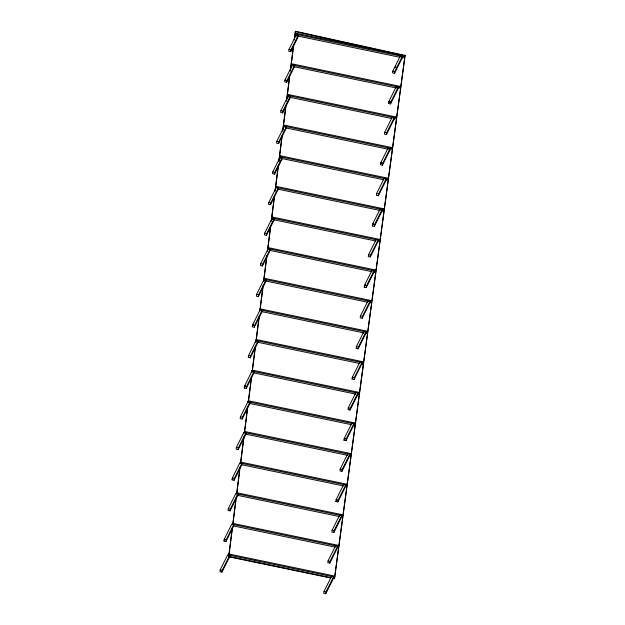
<?xml version="1.0" encoding="UTF-8"?>
<svg xmlns="http://www.w3.org/2000/svg" width="625" height="625" viewBox="0 0 625 625"><rect width="100%" height="100%" fill="white"/><g stroke="black" fill="none" stroke-linecap="round" stroke-linejoin="round"><path stroke-width="0.94" d="M243.883 433.734L244.531 431.445L350.875 453.594L350.219 455.883L350.875 453.594M251.664 372.445L252.312 370.148L358.969 392.367L358.312 394.656L358.969 392.367M363.016 361.75L362.359 364.047L363.016 361.75L256.195 339.5L255.547 341.797L256.031 340.828M259.438 311.148L260.086 308.852L367.062 331.141L366.406 333.43L367.062 331.141M228.875 554.844L232.312 527.758M232.797 523.945L236.117 497.773M236.609 493.906L239.922 467.797M240.516 463.133L243.852 436.844M244.43 432.242L247.648 406.867M248.227 402.312L251.453 376.883M252.023 372.391L255.383 345.938M255.82 342.461L259.188 315.953M259.922 310.156L263.047 285.508M263.602 281.141L266.844 255.578M267.406 251.156L270.641 225.656M271.211 221.18L274.438 195.727M275.016 191.195L278.234 165.805M278.82 161.211L282.031 135.875M282.625 131.234L285.828 105.953M286.43 101.25L289.75 75.062M290.227 71.273L293.547 45.133M294.281 39.359L295.445 31.25L405.055 55.422L334.578 578.438L332.492 578.406M228.938 555.453L232.125 530.336M232.984 523.578L235.93 500.352M236.773 493.703L237.148 490.758M237.25 489.906L239.719 470.484M240.695 462.766L243.758 438.609M244.609 431.961L247.617 408.211M248.344 402.508L251.352 378.758M252.32 371.156L255.211 348.359M256.172 340.758L259.07 317.961M260.156 309.414L262.867 288.031M263.727 281.273L266.781 257.141M267.523 251.352L270.641 226.766M271.359 221.062L274.375 197.289M275.219 190.664L278.234 166.922M278.953 161.219L281.977 137.438M282.93 129.867L285.828 107.07M286.75 99.789L289.562 77.586M290.523 70.023L293.414 47.289M294.344 39.938L295.328 32.195M228.812 555.359L228.984 554.031L334.688 576.047L334.031 578.344L334.688 576.047M248.25 402.125L248.422 400.797L354.922 422.977L354.266 425.273L354.922 422.977M220.187 569.875L219.945 571.703L221.961 572.125L229.586 556.836L229.82 555.016L227.805 554.594L220.187 569.875L222.203 570.297L229.82 555.016M248.422 400.797L240.422 416.805L240.18 418.633L242.195 419.055L249.812 403.766L250.055 401.945L248.039 401.523M260.648 263.734L260.414 265.562L262.43 265.984L270.047 250.703L270.289 248.875L268.273 248.453L260.648 263.734L262.672 264.156L270.289 248.875M280.883 110.664L280.641 112.492L282.664 112.914L290.281 97.633L290.523 95.805L288.508 95.383L280.883 110.664L282.898 111.086L290.523 95.805M221.961 572.125L222.203 570.297M226.008 541.508L226.25 539.68L233.867 524.398L231.852 523.977L224.234 539.258L223.992 541.086L226.008 541.508L233.633 526.227L233.867 524.398M242.195 419.055L242.438 417.227L250.055 401.945M262.43 265.984L262.672 264.156M282.664 112.914L282.898 111.086M286.703 82.297L286.945 80.477L294.57 65.188L292.555 64.773L284.93 80.055L284.688 81.883L286.703 82.297L294.328 67.016L294.57 65.188M367.633 302.227L263.422 280.523L263.594 279.195L264.078 278.227L371.109 300.523L370.453 302.812L371.109 300.523M267.469 249.906L268.125 247.617L375.156 269.914L374.5 272.203L375.156 269.914M375.727 241L271.516 219.289L271.688 217.961L272.172 217L379.203 239.297L378.539 241.586L379.203 239.297M275.562 188.68L276.219 186.383L383.25 208.68L382.594 210.977L383.25 208.68M395.383 116.844L394.727 119.133L395.383 116.844L288.359 94.547L287.875 95.508L287.703 96.836L391.914 118.547M387.297 178.07L386.641 180.359L387.297 178.07L280.266 155.773L279.781 156.734L279.609 158.062L383.82 179.773M283.656 127.453L284.312 125.156L391.336 147.453L390.68 149.75L391.336 147.453M291.75 66.227L292.406 63.93L399.43 86.227L398.773 88.523L399.43 86.227M403.477 55.609L402.82 57.906L403.477 55.609L296.453 33.32L295.969 34.281L295.797 35.609L400.008 57.32M264.078 278.227L263.422 280.523M272.172 217L271.516 219.289M280.086 157.102L280.266 155.773M288.18 95.875L288.359 94.547M296.273 34.648L296.453 33.32M328.055 560.891L327.812 562.719L329.828 563.133L337.445 547.852L337.688 546.023L335.672 545.609L328.055 560.891L330.07 561.312L337.688 546.023M332.102 530.273L331.859 532.102L333.875 532.523L341.5 517.242L341.734 515.414L339.719 514.992L332.102 530.273L334.117 530.695L341.734 515.414M348.289 407.82L348.047 409.648L350.062 410.07L357.68 394.781L357.922 392.953L355.906 392.539L348.289 407.82L350.305 408.242L357.922 392.953M352.094 379.031L352.336 377.203L359.953 361.922L361.969 362.344L361.727 364.172L354.109 379.453L352.094 379.031L352.938 377.336M388.516 103.508L388.75 101.68L396.375 86.398L398.391 86.82L398.148 88.648L390.523 103.93L388.516 103.508L389.781 100.961M392.797 71.07L392.555 72.891L394.578 73.312L402.195 58.031L402.438 56.203L400.414 55.781L392.797 71.07L394.812 71.484L402.438 56.203M333.875 532.523L334.117 530.695M354.109 379.453L354.352 377.625L361.969 362.344M370.297 257L370.539 255.172L378.156 239.891L376.141 239.469L368.516 254.75L368.273 256.578L370.297 257L377.914 241.711L378.156 239.891M374.344 226.383L374.578 224.555L382.203 209.273L380.188 208.852L372.57 224.133L372.328 225.961L374.344 226.383L381.961 211.102L382.203 209.273M394.578 73.312L394.812 71.484M339.477 516.82L339.719 514.992M355.664 394.359L355.906 392.539M396.133 88.227L396.375 86.398M342.305 515.781L342.125 517.117L342.781 514.82L236.758 492.734L236.273 493.695L342.305 515.781L342.781 514.82M346.344 485.172L346.172 486.5L346.828 484.211L240.648 462.086L240.164 463.055L346.344 485.172L346.828 484.211M228.281 508.648L228.039 510.477L230.055 510.898L237.68 495.609L237.914 493.781L235.898 493.367L228.281 508.648L230.297 509.07L237.914 493.781M232.086 479.859L232.328 478.031L239.945 462.75L241.961 463.172L241.719 465L234.102 480.281L232.086 479.859L232.93 478.164M244.227 388.016L244.469 386.195L252.086 370.906L254.102 371.328L253.859 373.156L246.242 388.438L244.227 388.016L245.492 385.469M248.516 355.578L248.273 357.406L250.289 357.828L257.906 342.539L258.148 340.719L256.133 340.297L248.516 355.578L250.531 356L258.148 340.719M252.32 326.789L252.562 324.961L260.18 309.68L262.195 310.102L261.953 311.93L254.336 327.211L252.32 326.789L253.586 324.242M256.609 294.352L256.367 296.18L258.383 296.594L266 281.312L266.242 279.484L264.227 279.07L256.609 294.352L258.625 294.773L266.242 279.484M264.703 233.125L264.461 234.945L266.477 235.367L274.094 220.086L274.336 218.258L272.32 217.836L264.703 233.125L266.719 233.539L274.336 218.258M268.742 202.508L268.508 204.336L270.523 204.758L278.141 189.469L278.383 187.648L276.367 187.227L268.742 202.508L270.766 202.93L278.383 187.648M272.789 171.898L272.547 173.719L274.57 174.141L282.188 158.859L282.43 157.031L280.414 156.609L272.789 171.898L274.812 172.312L282.43 157.031M276.836 141.281L276.594 143.109L278.609 143.531L286.234 128.242L286.477 126.422L284.461 126L276.836 141.281L278.852 141.703L286.477 126.422M288.977 49.438L288.734 51.266L290.75 51.688L298.375 36.406L298.617 34.578L296.602 34.156L288.977 49.438L290.992 49.859L298.617 34.578M236.375 447.422L236.133 449.25L238.148 449.664L245.766 434.383L246.008 432.555L243.992 432.141L236.375 447.422L238.391 447.844L246.008 432.555M290.75 51.688L290.992 49.859M230.055 510.898L230.297 509.07M234.102 480.281L234.344 478.453L241.961 463.172M238.148 449.664L238.391 447.844M246.242 388.438L246.484 386.609L254.102 371.328M250.289 357.828L250.531 356M254.336 327.211L254.578 325.383L262.195 310.102M258.383 296.594L258.625 294.773M266.477 235.367L266.719 233.539M270.523 204.758L270.766 202.93M274.57 174.141L274.812 172.312M278.609 143.531L278.852 141.703M296.359 35.984L296.602 34.156M376.609 193.523L376.375 195.352L378.391 195.766L386.008 180.484L386.25 178.656L384.234 178.242L376.609 193.523L378.633 193.945L386.25 178.656M380.414 164.734L380.656 162.906L388.281 147.625L390.297 148.047L390.055 149.875L382.438 165.156L380.414 164.734L381.688 162.188M384.703 132.297L384.461 134.125L386.484 134.539L394.102 119.258L394.344 117.43L392.328 117.008L384.703 132.297L386.719 132.711L394.344 117.43M324.008 591.5L323.766 593.328L325.781 593.75L333.406 578.469L333.648 576.641L331.625 576.219L324.008 591.5L326.023 591.922L333.648 576.641M335.906 501.484L336.148 499.664L343.766 484.375L345.789 484.797L345.547 486.625L337.922 501.906L335.906 501.484L336.75 499.789M340.195 469.047L339.953 470.875L341.969 471.297L349.586 456.008L349.828 454.188L347.812 453.766L340.195 469.047L342.211 469.469L349.828 454.188M344 440.258L344.242 438.438L351.859 423.148L353.875 423.57L353.633 425.398L346.016 440.68L344 440.258L344.844 438.562M356.383 346.594L356.141 348.422L358.156 348.836L365.773 333.555L366.016 331.727L364 331.305L356.383 346.594L358.398 347.008L366.016 331.727M360.43 315.977L360.188 317.805L362.203 318.227L369.82 302.945L370.062 301.117L368.047 300.695L360.43 315.977L362.445 316.398L370.062 301.117M364.234 287.188L364.477 285.367L372.094 270.078L374.109 270.5L373.867 272.328L366.25 287.609L364.234 287.188L365.5 284.641M358.156 348.836L358.398 347.008M362.203 318.227L362.445 316.398M366.25 287.609L366.492 285.781L374.109 270.5M378.391 195.766L378.633 193.945M382.438 165.156L382.68 163.328L390.297 148.047M386.484 134.539L386.719 132.711M390.523 103.93L390.766 102.102L398.391 86.82M325.781 593.75L326.023 591.922M329.828 563.133L330.07 561.312M337.922 501.906L338.164 500.078L345.789 484.797M341.969 471.297L342.211 469.469M346.016 440.68L346.258 438.852L353.875 423.57M350.062 410.07L350.305 408.242M347.57 455.594L347.812 453.766M363.758 333.133L364 331.305M371.852 271.906L372.094 270.078M379.945 210.68L380.188 208.852M388.039 149.453L388.281 147.625M338.258 546.398L338.078 547.727L338.734 545.438L232.867 523.383L232.391 524.344L338.258 546.398L338.734 545.438M334.398 578.805L405.055 55.422M395.094 67.797L395.945 66.102M372.328 225.961L373.594 223.414M223.992 541.086L224.836 539.391M228.984 554.031L228.5 554.992L334.211 577.016M295.969 34.281L403 56.578M291.922 64.891L398.953 87.195M293.625 66.617L395.961 87.93M388.75 101.68L390.766 102.102M287.875 95.508L394.906 117.805M283.828 126.125L390.859 148.422M285.531 127.844L387.867 149.164M380.656 162.906L382.68 163.328M279.781 156.734L386.812 179.031M275.734 187.352L382.766 209.648M277.438 189.07L379.773 210.391M271.688 217.961L378.719 240.258M368.516 254.75L370.539 255.172M267.641 248.578L374.672 270.875M269.344 250.297L371.68 271.617M364.477 285.367L366.492 285.781M263.594 279.195L370.625 301.484M259.602 309.82L366.578 332.102M261.312 311.539L363.586 332.844M252.562 324.961L254.578 325.383M255.719 340.461L362.531 362.719M257.422 342.188L359.547 363.461M352.336 377.203L354.352 377.625M251.828 371.109L355.68 392.742M253.531 372.828L355.508 394.07M244.469 386.195L246.484 386.609M247.938 401.758L354.438 423.945M249.641 403.477L351.461 424.688M240.422 416.805L242.438 417.227M344.242 438.438L346.258 438.852M244.055 432.406L347.594 453.977M245.75 434.125L347.422 455.305M241.859 464.773L343.375 485.914M232.328 478.031L234.344 478.453M336.148 499.664L338.164 500.078M237.062 495.227L339.258 516.516M233.172 525.875L335.219 547.133M229.281 556.523L331.172 577.75M228.633 556.773L330.586 578.008M284.93 80.055L286.945 80.477M372.57 224.133L374.578 224.555M224.234 539.258L226.25 539.68M295.258 31.617L404.867 55.789"/></g></svg>
